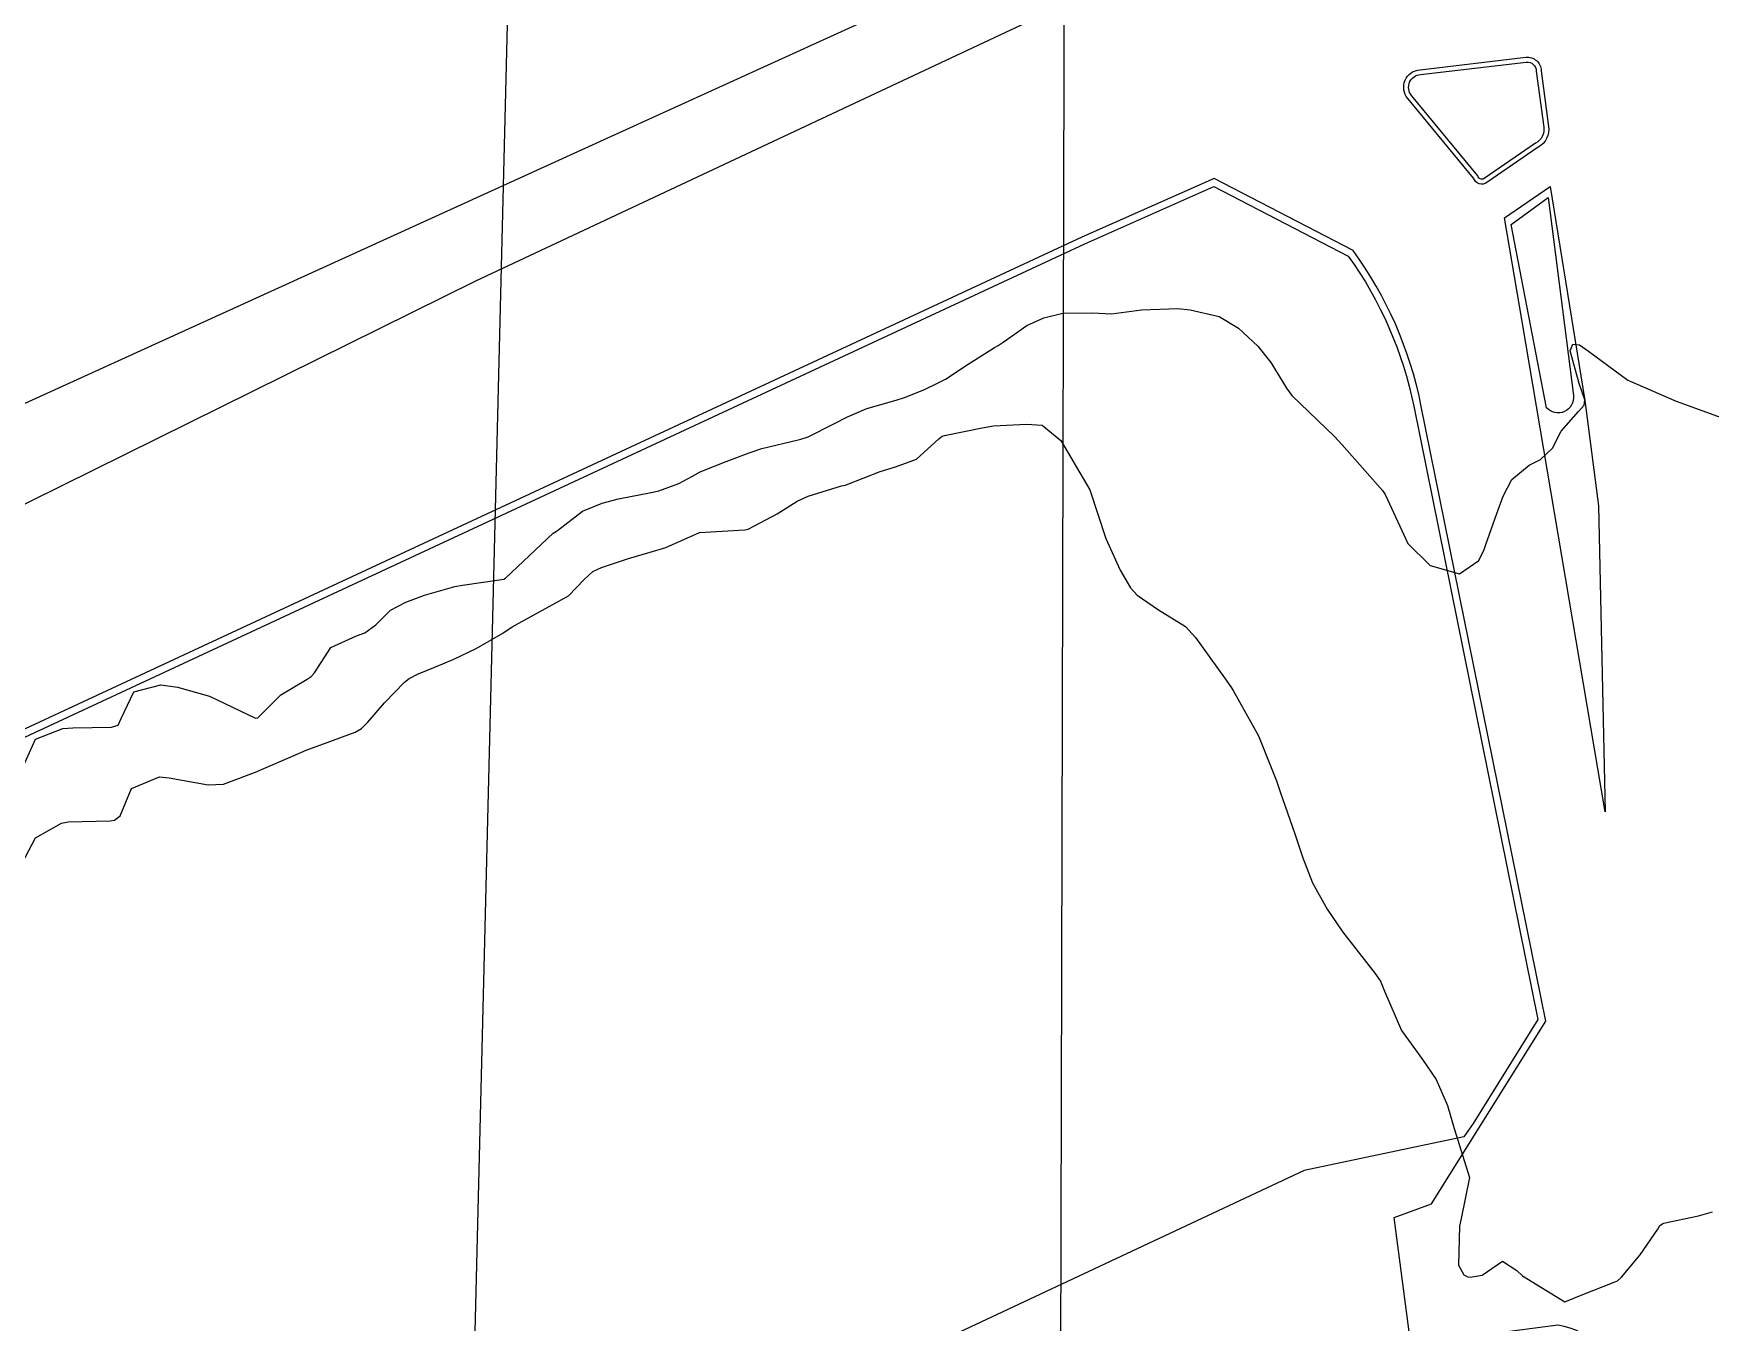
# Model space of a CAD drawing. Header units: metres. Extents: x 286371 to 293043, y 7462578 to 7466404.
# Drawn here: x 289480.5 to 289549.3, y 7464475.8 to 7464528.7 of the extents above; entities that cross this region are included whole.
import ezdxf

# ---------------------------------------------------------------- set-up
doc = ezdxf.new("R2010")
doc.units = ezdxf.units.M
doc.header["$MEASUREMENT"] = 0
doc.linetypes.add('CONTINUO', pattern=[0])
for name, color, linetype in [('Area Verde e Complexo de Lazer', 45, 'Continuous'), ('Canteiro', 45, 'Continuous'), ('Curvas de Nivel 1m', 11, 'Continuous'), ('Curvas de Nivel 5m', 15, 'Continuous'), ('Edificações', 30, 'Continuous'), ('TEXTO', 45, 'Continuous'), ('Vias primárias', 230, 'Continuous')]:
    doc.layers.add(name, color=color, linetype=linetype)

msp = doc.modelspace()

# ---------------------------------------------------------------- linework, layer by layer
at = {"layer": 'Area Verde e Complexo de Lazer', "elevation": 718.41}
msp.add_lwpolyline([(289428.521, 7464468.949, -0.326979), (289432.434, 7464476.119), (289437.234, 7464478.374), (289465.1, 7464492.801), (289523.64, 7464520.046), (289528.937, 7464522.399), (289534.455, 7464519.542, -0.106279), (289537.142, 7464513.384), (289542.24, 7464488.197), (289539.576, 7464483.935), (289539.194, 7464483.385), (289532.638, 7464482.005), (289497.728, 7464465.62)], format="xyb", close=True, dxfattribs=at)
at = {"layer": 'Canteiro'}
for points in [[(289537.423, 7464526.997), (289541.762, 7464527.508, -0.45214), (289542.169, 7464527.141), (289542.479, 7464524.842, -0.311491), (289542.144, 7464524.181), (289540.031, 7464522.727, -0.556257), (289539.775, 7464522.839), (289537.049, 7464526.139, -0.614525)], [(289542.591, 7464513.317), (289541.142, 7464520.837), (289542.653, 7464521.946), (289543.696, 7464513.821, -0.736875)]]:
    msp.add_lwpolyline(points, format="xyb", close=True, dxfattribs=at)
at = {"layer": 'Curvas de Nivel 1m', "elevation": 714, "flags": 128}
msp.add_lwpolyline([(289480.08, 7464498.618), (289480.584, 7464499.718), (289481.697, 7464500.145), (289482.114, 7464500.172), (289483.699, 7464500.202), (289483.975, 7464500.286), (289484.101, 7464500.558), (289484.615, 7464501.657), (289485.725, 7464501.942), (289486.407, 7464501.841), (289487.719, 7464501.484), (289489.605, 7464500.577), (289489.706, 7464500.591), (289490.647, 7464501.534), (289491.73, 7464502.178), (289491.896, 7464502.278), (289492.023, 7464502.44), (289492.699, 7464503.481), (289493.757, 7464503.952), (289494.09, 7464504.078), (289494.543, 7464504.403), (289495.153, 7464505.014), (289495.778, 7464505.338), (289496.537, 7464505.619), (289497.788, 7464505.978), (289498.1, 7464506.039), (289499.793, 7464506.287), (289499.872, 7464506.323), (289501.822, 7464508.164), (289501.893, 7464508.213), (289501.998, 7464508.282), (289503.033, 7464509.07), (289503.841, 7464509.407), (289504.507, 7464509.582), (289505.848, 7464509.833), (289506.164, 7464509.905), (289506.983, 7464510.208), (289507.546, 7464510.512), (289507.861, 7464510.69), (289508.929, 7464511.118), (289509.874, 7464511.464), (289510.388, 7464511.645), (289511.882, 7464512.005), (289511.99, 7464512.025), (289512.288, 7464512.128), (289513.342, 7464512.663), (289513.897, 7464512.945), (289514.701, 7464513.293), (289515.907, 7464513.635), (289516.241, 7464513.738), (289517.032, 7464514.058), (289517.628, 7464514.339), (289517.921, 7464514.492), (289518.859, 7464515.102), (289519.941, 7464515.795), (289520.083, 7464515.872), (289520.296, 7464516.009), (289521.256, 7464516.693), (289521.959, 7464517.012), (289522.739, 7464517.197), (289523.963, 7464517.212), (289524.739, 7464517.167), (289525.965, 7464517.334), (289527.457, 7464517.386), (289527.966, 7464517.332), (289529.153, 7464517.062), (289529.955, 7464516.59), (289530.748, 7464515.842), (289531.272, 7464515.176), (289531.918, 7464514.12), (289532.141, 7464513.821), (289533.889, 7464512.144), (289534.201, 7464511.79), (289535.856, 7464509.921), (289535.971, 7464509.763), (289536.058, 7464509.554), (289536.899, 7464507.748), (289537.811, 7464506.841), (289539.017, 7464506.505), (289539.814, 7464507.051), (289540.029, 7464507.493), (289540.105, 7464507.7), (289540.556, 7464508.981), (289540.808, 7464509.69), (289541.173, 7464510.376), (289541.873, 7464510.96), (289542.345, 7464511.2), (289542.841, 7464511.66), (289543.193, 7464512.357), (289543.907, 7464513.169), (289544.134, 7464513.418), (289544.166, 7464513.641), (289543.924, 7464514.314), (289543.563, 7464515.65), (289543.665, 7464515.932), (289543.948, 7464515.904), (289544.32, 7464515.639), (289545.926, 7464514.444), (289547.914, 7464513.584), (289549.904, 7464512.869)], dxfattribs=at)
at = {"layer": 'Curvas de Nivel 5m', "elevation": 715, "flags": 128}
msp.add_lwpolyline([(289480.033, 7464494.618), (289480.585, 7464495.655), (289481.639, 7464496.27), (289481.918, 7464496.313), (289483.641, 7464496.36), (289483.818, 7464496.386), (289484.054, 7464496.558), (289484.525, 7464497.688), (289485.669, 7464498.169), (289486.065, 7464498.131), (289487.664, 7464497.835), (289488.297, 7464497.863), (289489.673, 7464498.389), (289489.73, 7464498.417), (289489.86, 7464498.472), (289491.119, 7464499.016), (289491.686, 7464499.258), (289492.547, 7464499.576), (289493.698, 7464500.002), (289493.963, 7464500.147), (289494.214, 7464500.407), (289494.904, 7464501.208), (289495.729, 7464502.048), (289495.916, 7464502.196), (289496.259, 7464502.377), (289497.296, 7464502.806), (289497.744, 7464502.993), (289498.662, 7464503.429), (289499.76, 7464504.07), (289500.137, 7464504.317), (289501.778, 7464505.229), (289502.458, 7464505.601), (289503.099, 7464506.265), (289503.458, 7464506.601), (289503.802, 7464506.763), (289504.915, 7464507.131), (289505.811, 7464507.387), (289506.454, 7464507.575), (289507.824, 7464508.194), (289509.69, 7464508.302), (289509.827, 7464508.335), (289511.023, 7464508.96), (289511.844, 7464509.476), (289512.289, 7464509.686), (289513.653, 7464510.107), (289513.815, 7464510.144), (289513.855, 7464510.156), (289515.248, 7464510.699), (289515.866, 7464510.888), (289516.731, 7464511.202), (289517.649, 7464512.048), (289517.784, 7464512.148), (289517.886, 7464512.179), (289519.423, 7464512.49), (289519.892, 7464512.572), (289521.246, 7464512.642), (289521.893, 7464512.598), (289522.656, 7464511.973), (289523.854, 7464509.954), (289524.507, 7464507.944), (289525.09, 7464506.65), (289525.511, 7464505.929), (289525.789, 7464505.617), (289526.667, 7464505.024), (289527.771, 7464504.336), (289528.191, 7464503.888), (289529.378, 7464502.232), (289529.635, 7464501.866), (289529.732, 7464501.71), (289530.765, 7464499.849), (289531.506, 7464497.998), (289531.563, 7464497.836), (289531.66, 7464497.549), (289532.26, 7464495.825), (289532.594, 7464494.846), (289532.99, 7464493.814), (289533.588, 7464492.736), (289534.237, 7464491.795), (289535.549, 7464490.111), (289535.776, 7464489.771), (289535.938, 7464489.368), (289536.638, 7464487.758), (289537.496, 7464486.556), (289538.057, 7464485.736), (289538.524, 7464484.673), (289538.795, 7464483.724), (289539.424, 7464481.714), (289539.087, 7464480.03), (289539.014, 7464479.72), (289538.977, 7464478.113), (289539.202, 7464477.717), (289539.363, 7464477.633), (289539.454, 7464477.622), (289539.955, 7464477.706), (289540.789, 7464478.277), (289541.367, 7464477.9), (289541.61, 7464477.681), (289543.348, 7464476.609), (289544.079, 7464476.918), (289545.361, 7464477.424), (289545.51, 7464477.474), (289545.67, 7464477.62), (289546.439, 7464478.548), (289547.155, 7464479.598), (289547.244, 7464479.749), (289547.398, 7464479.84), (289548.833, 7464480.142), (289549.405, 7464480.313)], dxfattribs=at)
at = {"layer": 'Edificações'}
msp.add_lwpolyline([(289459.356, 7464555.854), (289472.498, 7464527.015), (289460.477, 7464522.065), (289467.435, 7464507.825), (289478.912, 7464512.94), (289495.147, 7464520.338), (289504.216, 7464524.47), (289527.057, 7464534.879), (289528.689, 7464538.316), (289526.957, 7464545.489), (289522.377, 7464570.347), (289518.97, 7464588.841), (289518.97, 7464588.841), (289513.19, 7464587.776), (289502.324, 7464581.771), (289483.021, 7464572.916), (289482.487, 7464573.973), (289476.911, 7464585.54), (289451.41, 7464573.246), (289456.987, 7464561.679)], dxfattribs=at)
at = {"layer": 'TEXTO', "linetype": 'CONTINUO'}
msp.add_line((289503.303, 7464665.291), (289498.245, 7464460.829), dxfattribs=at)
msp.add_lwpolyline([(289522.619, 7464458.392), (289523.152, 7464665.287)], dxfattribs=at)
at = {"layer": 'Vias primárias'}
msp.add_lwpolyline([(289527.475, 7464532.068), (289498.637, 7464518.508), (289468.566, 7464503.636), (289429.124, 7464484.295, -0.4366), (289420.035, 7464487.794), (289413.661, 7464501.447), (289383.935, 7464563.646), (289359.372, 7464616.724), (289353.917, 7464629.011), (289347.385, 7464630.241), (289336.979, 7464660.804), (289330.182, 7464677.006)], format="xyb", dxfattribs=at)
msp.add_lwpolyline([(289537.405, 7464527.196), (289541.738, 7464527.706, -0.443619), (289542.369, 7464527.155), (289542.678, 7464524.869, -0.30786), (289542.249, 7464524.011), (289540.144, 7464522.562, -0.498027), (289539.592, 7464522.746), (289536.895, 7464526.012, -0.611439), (289537.405, 7464527.196, -0.192556)], format="xyb", close=True, dxfattribs=at)
at = {"layer": 'Vias primárias', "elevation": 718.41}
msp.add_lwpolyline([(289547.166, 7464462.691), (289545.695, 7464472.972, 0.328518), (289543.056, 7464475.656), (289537.025, 7464474.855), (289536.332, 7464480.074), (289537.864, 7464480.632), (289542.558, 7464488.139), (289537.436, 7464513.443, 0.107399), (289534.656, 7464519.775), (289528.946, 7464522.732), (289523.516, 7464520.319), (289464.967, 7464493.07), (289437.101, 7464478.643), (289432.307, 7464476.391, 0.326979), (289428.224, 7464468.91, 0.547985)], format="xyb", dxfattribs=at)
at = {"layer": 'Vias primárias'}
msp.add_lwpolyline([(289544.999, 7464496.732), (289541.591, 7464516.856), (289540.87, 7464521.114), (289542.736, 7464522.404), (289544.166, 7464513.612), (289544.721, 7464509.294), (289544.999, 7464496.732)], close=True, dxfattribs=at)

doc.saveas('drawing.dxf')
